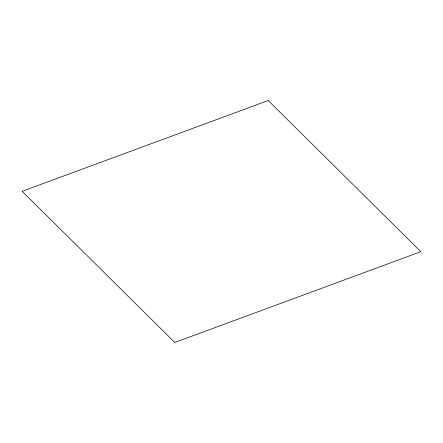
<?xml version="1.0" encoding="UTF-8"?>
<svg xmlns="http://www.w3.org/2000/svg" width="443" height="443" viewBox="0 0 443 443"><rect width="100%" height="100%" fill="white"/><g stroke="black" fill="none" stroke-linecap="round" stroke-linejoin="round"><path stroke-width="0.66" d="M268.209 100.539L22.15 191.31L174.791 342.461L420.85 251.69L268.209 100.539"/></g></svg>
